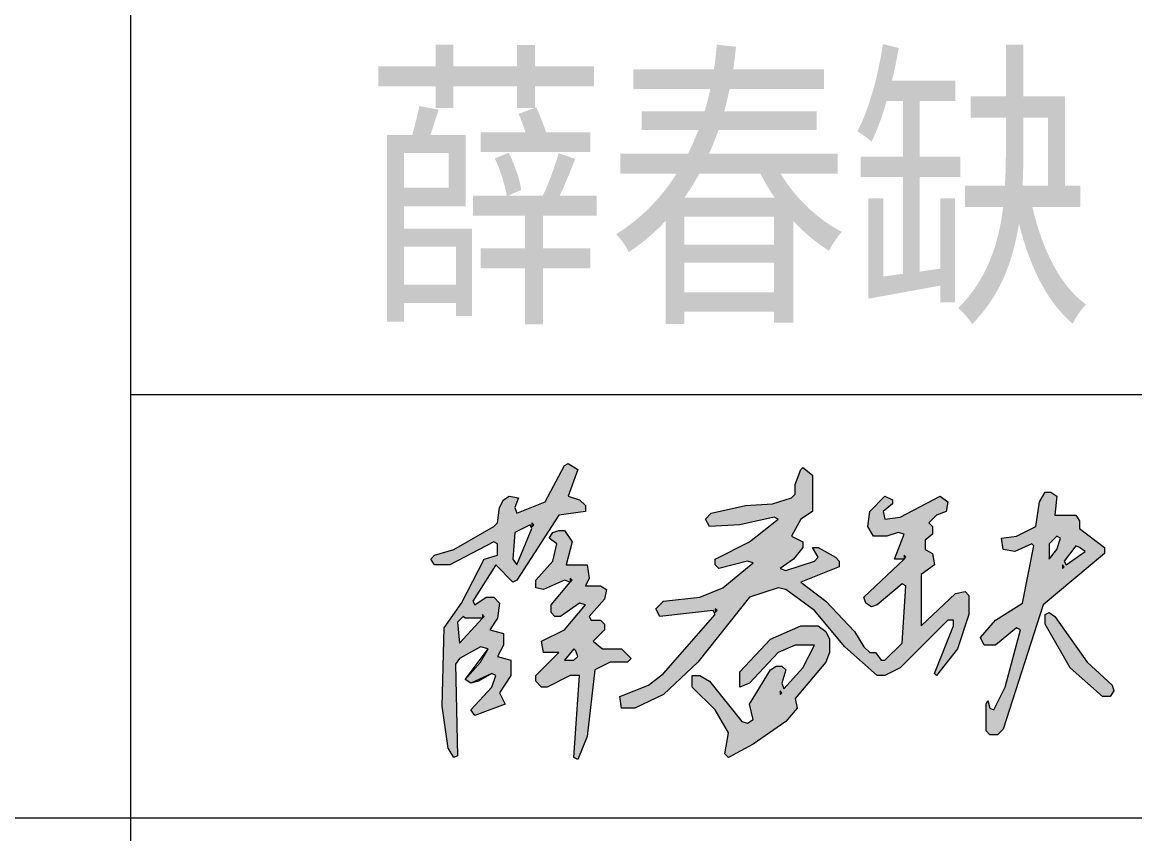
# Model space of a CAD drawing. Header units: inches. Extents: x -3272461 to -2504170, y 403793 to 1071042.
# Drawn here: x -2945614 to -2942991, y 576043 to 577955 of the extents above; entities that cross this region are included whole.
import ezdxf
from ezdxf.enums import TextEntityAlignment as Align

# ---------------------------------------------------------------- set-up
doc = ezdxf.new("R2010")
doc.units = ezdxf.units.IN
doc.header["$LTSCALE"] = 1000
doc.header["$MEASUREMENT"] = 0
doc.layers.get('0').update_dxf_attribs({"lineweight": 18})
doc.layers.add('PUB_TITLE', color=153, linetype='Continuous', lineweight=18)
doc.styles.add('-黑体', font='', dxfattribs={"width": 0.7})
doc.styles.get('-黑体').set_extended_font_data('微软雅黑')

msp = doc.modelspace()

# ---------------------------------------------------------------- hatches: boundary and pattern name
h = msp.add_hatch(color=256)
h.paths.add_polyline_path([(-2944412.3, 576762.1), (-2944416.8, 576771.1), (-2944452.8, 576753.1), (-2944457.3, 576690.1), (-2944448.3, 576676.6)], flags=0)
h.paths.add_polyline_path([(-2944335.8, 576910.6), (-2944326.8, 576915.1), (-2944304.3, 576901.6), (-2944326.8, 576838.6), (-2944299.8, 576829.6), (-2944286.3, 576816.1), (-2944286.3, 576802.6), (-2944349.3, 576793.6), (-2944448.3, 576640.6), (-2944457.3, 576636.1), (-2944497.8, 576676.6), (-2944551.8, 576591.1), (-2944547.3, 576582.1), (-2944520.3, 576600.1), (-2944502.3, 576600.1), (-2944488.8, 576586.6), (-2944493.3, 576550.6), (-2944511.3, 576523.6), (-2944479.8, 576514.6), (-2944479.8, 576487.6), (-2944493.3, 576460.6), (-2944461.8, 576451.6), (-2944461.8, 576415.6), (-2944488.8, 576375.1), (-2944475.3, 576348.1), (-2944547.3, 576321.1), (-2944556.3, 576334.6), (-2944506.8, 576388.6), (-2944497.8, 576415.6), (-2944506.8, 576420.1), (-2944538.3, 576402.1), (-2944556.3, 576397.6), (-2944569.8, 576406.6), (-2944533.8, 576447.1), (-2944515.8, 576478.6), (-2944533.8, 576483.1), (-2944583.3, 576456.1), (-2944592.3, 576442.6), (-2944587.8, 576226.6), (-2944596.8, 576222.1), (-2944610.3, 576244.6), (-2944623.8, 576343.6), (-2944619.3, 576528.1), (-2944578.8, 576586.6), (-2944524.8, 576690.1), (-2944493.3, 576699.1), (-2944493.3, 576726.1), (-2944502.3, 576730.6), (-2944605.8, 576676.6), (-2944641.8, 576676.6), (-2944650.8, 576690.1), (-2944641.8, 576699.1), (-2944596.8, 576712.6), (-2944502.3, 576766.6), (-2944493.3, 576775.6), (-2944488.8, 576811.6), (-2944479.8, 576829.6), (-2944466.3, 576838.6), (-2944443.8, 576834.1), (-2944452.8, 576811.6), (-2944448.3, 576798.1), (-2944380.8, 576825.1)], flags=0)
h.paths.add_polyline_path([(-2944569.8, 576550.6), (-2944574.3, 576555.1), (-2944587.8, 576541.6), (-2944583.3, 576492.1), (-2944529.3, 576550.6)], flags=0)
h.paths.add_polyline_path([(-2944349.3, 576757.6), (-2944335.8, 576757.6), (-2944317.8, 576730.6), (-2944331.3, 576676.6), (-2944281.8, 576676.6), (-2944277.3, 576645.1), (-2944286.3, 576627.1), (-2944250.3, 576627.1), (-2944236.8, 576618.1), (-2944241.3, 576595.6), (-2944277.3, 576555.1), (-2944272.8, 576546.1), (-2944250.3, 576546.1), (-2944241.3, 576537.1), (-2944241.3, 576523.6), (-2944268.3, 576496.6), (-2944245.8, 576478.6), (-2944200.8, 576478.6), (-2944178.3, 576456.1), (-2944187.3, 576447.1), (-2944227.8, 576447.1), (-2944263.8, 576429.1), (-2944281.8, 576271.6), (-2944304.3, 576217.6), (-2944313.3, 576222.1), (-2944299.8, 576415.6), (-2944322.3, 576415.6), (-2944376.3, 576388.6), (-2944389.8, 576388.6), (-2944403.3, 576402.1), (-2944403.3, 576415.6), (-2944349.3, 576469.6), (-2944385.3, 576469.6), (-2944389.8, 576496.6), (-2944335.8, 576523.6), (-2944286.3, 576582.1), (-2944299.8, 576586.6), (-2944344.8, 576555.1), (-2944358.3, 576555.1), (-2944367.3, 576564.1), (-2944367.3, 576582.1), (-2944322.3, 576636.1), (-2944335.8, 576640.6), (-2944385.3, 576618.1), (-2944403.3, 576622.6), (-2944403.3, 576640.6), (-2944362.8, 576685.6), (-2944353.8, 576726.1), (-2944371.8, 576739.6), (-2944362.8, 576753.1)], flags=0)
h.paths.add_polyline_path([(-2944308.8, 576474.1), (-2944313.3, 576478.6), (-2944335.8, 576451.6), (-2944313.3, 576451.6), (-2944304.3, 576460.6)], flags=0)
h.paths.add_polyline_path([(-2943777.8, 576901.6), (-2943773.3, 576906.1), (-2943750.8, 576888.1), (-2943750.8, 576802.6), (-2943777.8, 576784.6), (-2943800.3, 576744.1), (-2943773.3, 576730.6), (-2943773.3, 576717.1), (-2943795.8, 576690.1), (-2943827.3, 576667.6), (-2943813.8, 576663.1), (-2943746.3, 576685.6), (-2943737.3, 576694.6), (-2943750.8, 576717.1), (-2943737.3, 576717.1), (-2943696.8, 576694.6), (-2943687.8, 576685.6), (-2943687.8, 576672.1), (-2943777.8, 576636.1), (-2943719.3, 576591.1), (-2943651.8, 576519.1), (-2943629.3, 576483.1), (-2943615.8, 576469.6), (-2943602.3, 576469.6), (-2943588.8, 576451.6), (-2943579.8, 576451.6), (-2943539.3, 576492.1), (-2943530.3, 576627.1), (-2943539.3, 576631.6), (-2943597.8, 576582.1), (-2943611.3, 576577.6), (-2943624.8, 576586.6), (-2943629.3, 576600.1), (-2943534.8, 576690.1), (-2943557.3, 576690.1), (-2943534.8, 576748.6), (-2943548.3, 576753.1), (-2943575.3, 576744.1), (-2943606.8, 576744.1), (-2943620.3, 576766.6), (-2943615.8, 576802.6), (-2943579.8, 576838.6), (-2943561.8, 576829.6), (-2943561.8, 576820.6), (-2943584.3, 576802.6), (-2943579.8, 576784.6), (-2943543.8, 576789.1), (-2943449.3, 576838.6), (-2943431.3, 576825.1), (-2943435.8, 576802.6), (-2943458.3, 576793.6), (-2943476.3, 576775.6), (-2943467.3, 576766.6), (-2943467.3, 576748.6), (-2943485.3, 576735.1), (-2943485.3, 576712.6), (-2943467.3, 576703.6), (-2943462.8, 576676.6), (-2943494.3, 576654.1), (-2943494.3, 576532.6), (-2943413.3, 576609.1), (-2943390.8, 576613.6), (-2943381.8, 576604.6), (-2943381.8, 576559.6), (-2943408.8, 576478.6), (-2943458.3, 576415.6), (-2943462.8, 576420.1), (-2943417.8, 576532.6), (-2943417.8, 576546.1), (-2943431.3, 576546.1), (-2943543.8, 576433.6), (-2943579.8, 576415.6), (-2943597.8, 576415.6), (-2943674.3, 576483.1), (-2943746.3, 576568.6), (-2943813.8, 576618.1), (-2943831.8, 576622.6), (-2943899.3, 576600.1), (-2944020.8, 576447.1), (-2944101.8, 576370.6), (-2944169.3, 576339.1), (-2944200.8, 576339.1), (-2944205.3, 576366.1), (-2944137.8, 576393.1), (-2944101.8, 576420.1), (-2943980.3, 576559.6), (-2943984.8, 576568.6), (-2944110.8, 576555.1), (-2944119.8, 576573.1), (-2944101.8, 576591.1), (-2944016.3, 576600.1), (-2943962.3, 576622.6), (-2943890.3, 576681.1), (-2943903.8, 576685.6), (-2943971.3, 576667.6), (-2943980.3, 576676.6), (-2943980.3, 576690.1), (-2943899.3, 576730.6), (-2943831.8, 576784.6), (-2943840.8, 576789.1), (-2943921.8, 576771.1), (-2943993.8, 576766.6), (-2944002.8, 576784.6), (-2943989.3, 576798.1), (-2943908.3, 576816.1), (-2943845.3, 576820.6), (-2943800.3, 576834.1), (-2943791.3, 576843.1), (-2943791.3, 576865.6)], flags=0)
h.paths.add_polyline_path([(-2943777.8, 576532.6), (-2943737.3, 576532.6), (-2943719.3, 576519.1), (-2943710.3, 576501.1), (-2943710.3, 576469.6), (-2943719.3, 576447.1), (-2943791.3, 576361.6), (-2943786.8, 576339.1), (-2943813.8, 576307.6), (-2943890.3, 576253.6), (-2943948.8, 576222.1), (-2943957.8, 576231.1), (-2943948.8, 576280.6), (-2943980.3, 576334.6), (-2944034.3, 576388.6), (-2944034.3, 576415.6), (-2944016.3, 576415.6), (-2943993.8, 576402.1), (-2943917.3, 576307.6), (-2943903.8, 576303.1), (-2943890.3, 576312.1), (-2943899.3, 576348.1), (-2943849.8, 576429.1), (-2943836.3, 576438.1), (-2943822.8, 576438.1), (-2943813.8, 576429.1), (-2943822.8, 576397.6), (-2943818.3, 576384.1), (-2943773.3, 576433.6), (-2943746.3, 576487.6), (-2943791.3, 576487.6), (-2943831.8, 576469.6), (-2943899.3, 576397.6), (-2943921.8, 576388.6), (-2943921.8, 576424.6), (-2943849.8, 576501.1)], flags=0)
h.paths.add_polyline_path([(-2943201.8, 576847.6), (-2943188.3, 576847.6), (-2943174.8, 576838.6), (-2943179.3, 576793.6), (-2943129.8, 576793.6), (-2943120.8, 576780.1), (-2943120.8, 576762.1), (-2943062.3, 576717.1), (-2943062.3, 576703.6), (-2943206.3, 576582.1), (-2943300.8, 576289.6), (-2943314.3, 576276.1), (-2943332.3, 576276.1), (-2943341.3, 576285.1), (-2943341.3, 576348.1), (-2943336.8, 576357.1), (-2943332.3, 576339.1), (-2943323.3, 576334.6), (-2943296.3, 576388.6), (-2943260.3, 576523.6), (-2943269.3, 576528.1), (-2943318.8, 576487.6), (-2943345.8, 576487.6), (-2943354.8, 576505.6), (-2943318.8, 576546.1), (-2943255.8, 576586.6), (-2943228.8, 576721.6), (-2943233.3, 576726.1), (-2943273.8, 576708.1), (-2943300.8, 576712.6), (-2943305.3, 576739.6), (-2943269.3, 576744.1), (-2943224.3, 576766.6), (-2943215.3, 576825.1)], flags=0)
h.paths.add_polyline_path([(-2943201.8, 576559.6), (-2943192.8, 576564.1), (-2943179.3, 576555.1), (-2943102.8, 576447.1), (-2943044.3, 576393.1), (-2943039.8, 576379.6), (-2943048.8, 576366.1), (-2943066.8, 576366.1), (-2943143.3, 576433.6), (-2943201.8, 576537.1)], flags=0)
h.paths.add_polyline_path([(-2943120.8, 576717.1), (-2943129.8, 576721.6), (-2943156.8, 576685.6), (-2943152.3, 576676.6), (-2943107.3, 576708.1)], flags=0)
h.paths.add_polyline_path([(-2943165.8, 576739.6), (-2943174.8, 576744.1), (-2943192.8, 576726.1), (-2943192.8, 576690.1), (-2943174.8, 576712.6)], flags=0)

# ---------------------------------------------------------------- linework, layer by layer
at = {"linetype": 'Continuous'}
for points in [[(-2944335.8, 576910.6), (-2944326.8, 576915.1), (-2944304.3, 576901.6), (-2944326.8, 576838.6), (-2944299.8, 576829.6), (-2944286.3, 576816.1), (-2944286.3, 576802.6), (-2944349.3, 576793.6), (-2944448.3, 576640.6), (-2944457.3, 576636.1), (-2944497.8, 576676.6), (-2944551.8, 576591.1), (-2944547.3, 576582.1), (-2944520.3, 576600.1), (-2944502.3, 576600.1), (-2944488.8, 576586.6), (-2944493.3, 576550.6), (-2944511.3, 576523.6), (-2944479.8, 576514.6), (-2944479.8, 576487.6), (-2944493.3, 576460.6), (-2944461.8, 576451.6), (-2944461.8, 576415.6), (-2944488.8, 576375.1), (-2944475.3, 576348.1), (-2944547.3, 576321.1), (-2944556.3, 576334.6), (-2944506.8, 576388.6), (-2944497.8, 576415.6), (-2944506.8, 576420.1), (-2944556.3, 576397.6), (-2944569.8, 576406.6), (-2944515.8, 576478.6), (-2944533.8, 576483.1), (-2944583.3, 576456.1), (-2944592.3, 576442.6), (-2944587.8, 576226.6), (-2944596.8, 576222.1), (-2944610.3, 576244.6), (-2944623.8, 576343.6), (-2944619.3, 576528.1), (-2944578.8, 576586.6), (-2944524.8, 576690.1), (-2944493.3, 576699.1), (-2944493.3, 576726.1), (-2944502.3, 576730.6), (-2944605.8, 576676.6), (-2944641.8, 576676.6), (-2944650.8, 576690.1), (-2944641.8, 576699.1), (-2944596.8, 576712.6), (-2944502.3, 576766.6), (-2944493.3, 576775.6), (-2944488.8, 576811.6), (-2944479.8, 576829.6), (-2944466.3, 576838.6), (-2944443.8, 576834.1), (-2944452.8, 576811.6), (-2944448.3, 576798.1), (-2944380.8, 576825.1), (-2944335.8, 576910.6)], [(-2944335.8, 576910.6), (-2944326.8, 576915.1), (-2944304.3, 576901.6), (-2944326.8, 576838.6), (-2944299.8, 576829.6), (-2944286.3, 576816.1), (-2944286.3, 576802.6), (-2944349.3, 576793.6), (-2944448.3, 576640.6), (-2944457.3, 576636.1), (-2944497.8, 576676.6), (-2944551.8, 576591.1), (-2944547.3, 576582.1), (-2944520.3, 576600.1), (-2944502.3, 576600.1), (-2944488.8, 576586.6), (-2944493.3, 576550.6), (-2944511.3, 576523.6), (-2944479.8, 576514.6), (-2944479.8, 576487.6), (-2944493.3, 576460.6), (-2944461.8, 576451.6), (-2944461.8, 576415.6), (-2944488.8, 576375.1), (-2944475.3, 576348.1), (-2944547.3, 576321.1), (-2944556.3, 576334.6), (-2944506.8, 576388.6), (-2944497.8, 576415.6), (-2944506.8, 576420.1), (-2944538.3, 576402.1), (-2944556.3, 576397.6), (-2944569.8, 576406.6), (-2944533.8, 576447.1), (-2944515.8, 576478.6), (-2944533.8, 576483.1), (-2944583.3, 576456.1), (-2944592.3, 576442.6), (-2944587.8, 576226.6), (-2944596.8, 576222.1), (-2944610.3, 576244.6), (-2944623.8, 576343.6), (-2944619.3, 576528.1), (-2944578.8, 576586.6), (-2944524.8, 576690.1), (-2944493.3, 576699.1), (-2944493.3, 576726.1), (-2944502.3, 576730.6), (-2944605.8, 576676.6), (-2944641.8, 576676.6), (-2944650.8, 576690.1), (-2944641.8, 576699.1), (-2944596.8, 576712.6), (-2944502.3, 576766.6), (-2944493.3, 576775.6), (-2944488.8, 576811.6), (-2944479.8, 576829.6), (-2944466.3, 576838.6), (-2944443.8, 576834.1), (-2944452.8, 576811.6), (-2944448.3, 576798.1), (-2944380.8, 576825.1), (-2944335.8, 576910.6)], [(-2943777.8, 576901.6), (-2943773.3, 576906.1), (-2943750.8, 576888.1), (-2943750.8, 576802.6), (-2943777.8, 576784.6), (-2943800.3, 576744.1), (-2943773.3, 576730.6), (-2943773.3, 576717.1), (-2943795.8, 576690.1), (-2943827.3, 576667.6), (-2943813.8, 576663.1), (-2943746.3, 576685.6), (-2943737.3, 576694.6), (-2943750.8, 576717.1), (-2943737.3, 576717.1), (-2943696.8, 576694.6), (-2943687.8, 576685.6), (-2943687.8, 576672.1), (-2943777.8, 576636.1), (-2943719.3, 576591.1), (-2943651.8, 576519.1), (-2943629.3, 576483.1), (-2943615.8, 576469.6), (-2943602.3, 576469.6), (-2943588.8, 576451.6), (-2943579.8, 576451.6), (-2943539.3, 576492.1), (-2943530.3, 576627.1), (-2943539.3, 576631.6), (-2943597.8, 576582.1), (-2943611.3, 576577.6), (-2943624.8, 576586.6), (-2943629.3, 576600.1), (-2943534.8, 576690.1), (-2943557.3, 576690.1), (-2943534.8, 576748.6), (-2943548.3, 576753.1), (-2943575.3, 576744.1), (-2943606.8, 576744.1), (-2943620.3, 576766.6), (-2943615.8, 576802.6), (-2943579.8, 576838.6), (-2943561.8, 576829.6), (-2943561.8, 576820.6), (-2943584.3, 576802.6), (-2943579.8, 576784.6), (-2943543.8, 576789.1), (-2943449.3, 576838.6), (-2943431.3, 576825.1), (-2943435.8, 576802.6), (-2943458.3, 576793.6), (-2943476.3, 576775.6), (-2943467.3, 576766.6), (-2943467.3, 576748.6), (-2943485.3, 576735.1), (-2943485.3, 576712.6), (-2943467.3, 576703.6), (-2943462.8, 576676.6), (-2943494.3, 576654.1), (-2943494.3, 576532.6), (-2943413.3, 576609.1), (-2943390.8, 576613.6), (-2943381.8, 576604.6), (-2943381.8, 576559.6), (-2943408.8, 576478.6), (-2943458.3, 576415.6), (-2943462.8, 576420.1), (-2943417.8, 576532.6), (-2943417.8, 576546.1), (-2943431.3, 576546.1), (-2943543.8, 576433.6), (-2943579.8, 576415.6), (-2943597.8, 576415.6), (-2943674.3, 576483.1), (-2943746.3, 576568.6), (-2943813.8, 576618.1), (-2943831.8, 576622.6), (-2943899.3, 576600.1), (-2944020.8, 576447.1), (-2944101.8, 576370.6), (-2944169.3, 576339.1), (-2944200.8, 576339.1), (-2944205.3, 576366.1), (-2944137.8, 576393.1), (-2944101.8, 576420.1), (-2943980.3, 576559.6), (-2943984.8, 576568.6), (-2944110.8, 576555.1), (-2944119.8, 576573.1), (-2944101.8, 576591.1), (-2944016.3, 576600.1), (-2943962.3, 576622.6), (-2943890.3, 576681.1), (-2943903.8, 576685.6), (-2943971.3, 576667.6), (-2943980.3, 576676.6), (-2943980.3, 576690.1), (-2943899.3, 576730.6), (-2943831.8, 576784.6), (-2943840.8, 576789.1), (-2943921.8, 576771.1), (-2943993.8, 576766.6), (-2944002.8, 576784.6), (-2943989.3, 576798.1), (-2943908.3, 576816.1), (-2943845.3, 576820.6), (-2943800.3, 576834.1), (-2943791.3, 576843.1), (-2943791.3, 576865.6), (-2943777.8, 576901.6)], [(-2943777.8, 576901.6), (-2943773.3, 576906.1), (-2943750.8, 576888.1), (-2943750.8, 576802.6), (-2943777.8, 576784.6), (-2943800.3, 576744.1), (-2943773.3, 576730.6), (-2943773.3, 576717.1), (-2943795.8, 576690.1), (-2943827.3, 576667.6), (-2943813.8, 576663.1), (-2943746.3, 576685.6), (-2943737.3, 576694.6), (-2943750.8, 576717.1), (-2943737.3, 576717.1), (-2943696.8, 576694.6), (-2943687.8, 576685.6), (-2943687.8, 576672.1), (-2943777.8, 576636.1), (-2943719.3, 576591.1), (-2943651.8, 576519.1), (-2943629.3, 576483.1), (-2943615.8, 576469.6), (-2943602.3, 576469.6), (-2943588.8, 576451.6), (-2943579.8, 576451.6), (-2943539.3, 576492.1), (-2943530.3, 576627.1), (-2943539.3, 576631.6), (-2943597.8, 576582.1), (-2943611.3, 576577.6), (-2943624.8, 576586.6), (-2943629.3, 576600.1), (-2943534.8, 576690.1), (-2943557.3, 576690.1), (-2943534.8, 576748.6), (-2943548.3, 576753.1), (-2943575.3, 576744.1), (-2943606.8, 576744.1), (-2943620.3, 576766.6), (-2943615.8, 576802.6), (-2943579.8, 576838.6), (-2943561.8, 576829.6), (-2943561.8, 576820.6), (-2943584.3, 576802.6), (-2943579.8, 576784.6), (-2943543.8, 576789.1), (-2943449.3, 576838.6), (-2943431.3, 576825.1), (-2943435.8, 576802.6), (-2943458.3, 576793.6), (-2943476.3, 576775.6), (-2943467.3, 576766.6), (-2943467.3, 576748.6), (-2943485.3, 576735.1), (-2943485.3, 576712.6), (-2943467.3, 576703.6), (-2943462.8, 576676.6), (-2943494.3, 576654.1), (-2943494.3, 576532.6), (-2943413.3, 576609.1), (-2943390.8, 576613.6), (-2943381.8, 576604.6), (-2943381.8, 576559.6), (-2943408.8, 576478.6), (-2943458.3, 576415.6), (-2943462.8, 576420.1), (-2943417.8, 576532.6), (-2943417.8, 576546.1), (-2943431.3, 576546.1), (-2943543.8, 576433.6), (-2943579.8, 576415.6), (-2943597.8, 576415.6), (-2943674.3, 576483.1), (-2943746.3, 576568.6), (-2943813.8, 576618.1), (-2943831.8, 576622.6), (-2943899.3, 576600.1), (-2944020.8, 576447.1), (-2944101.8, 576370.6), (-2944169.3, 576339.1), (-2944200.8, 576339.1), (-2944205.3, 576366.1), (-2944137.8, 576393.1), (-2944101.8, 576420.1), (-2943980.3, 576559.6), (-2943984.8, 576568.6), (-2944110.8, 576555.1), (-2944119.8, 576573.1), (-2944101.8, 576591.1), (-2944016.3, 576600.1), (-2943962.3, 576622.6), (-2943890.3, 576681.1), (-2943903.8, 576685.6), (-2943971.3, 576667.6), (-2943980.3, 576676.6), (-2943980.3, 576690.1), (-2943899.3, 576730.6), (-2943831.8, 576784.6), (-2943840.8, 576789.1), (-2943921.8, 576771.1), (-2943993.8, 576766.6), (-2944002.8, 576784.6), (-2943989.3, 576798.1), (-2943908.3, 576816.1), (-2943845.3, 576820.6), (-2943800.3, 576834.1), (-2943791.3, 576843.1), (-2943791.3, 576865.6), (-2943777.8, 576901.6)], [(-2943201.8, 576847.6), (-2943188.3, 576847.6), (-2943174.8, 576838.6), (-2943179.3, 576793.6), (-2943129.8, 576793.6), (-2943120.8, 576780.1), (-2943120.8, 576762.1), (-2943062.3, 576717.1), (-2943062.3, 576703.6), (-2943206.3, 576582.1), (-2943300.8, 576289.6), (-2943314.3, 576276.1), (-2943332.3, 576276.1), (-2943341.3, 576285.1), (-2943341.3, 576348.1), (-2943336.8, 576357.1), (-2943332.3, 576339.1), (-2943323.3, 576334.6), (-2943296.3, 576388.6), (-2943260.3, 576523.6), (-2943269.3, 576528.1), (-2943318.8, 576487.6), (-2943345.8, 576487.6), (-2943354.8, 576505.6), (-2943318.8, 576546.1), (-2943255.8, 576586.6), (-2943228.8, 576721.6), (-2943233.3, 576726.1), (-2943273.8, 576708.1), (-2943300.8, 576712.6), (-2943305.3, 576739.6), (-2943269.3, 576744.1), (-2943224.3, 576766.6), (-2943215.3, 576825.1), (-2943201.8, 576847.6)], [(-2943201.8, 576847.6), (-2943188.3, 576847.6), (-2943174.8, 576838.6), (-2943179.3, 576793.6), (-2943129.8, 576793.6), (-2943120.8, 576780.1), (-2943120.8, 576762.1), (-2943062.3, 576717.1), (-2943062.3, 576703.6), (-2943206.3, 576582.1), (-2943300.8, 576289.6), (-2943314.3, 576276.1), (-2943332.3, 576276.1), (-2943341.3, 576285.1), (-2943341.3, 576348.1), (-2943336.8, 576357.1), (-2943332.3, 576339.1), (-2943323.3, 576334.6), (-2943296.3, 576388.6), (-2943260.3, 576523.6), (-2943269.3, 576528.1), (-2943318.8, 576487.6), (-2943345.8, 576487.6), (-2943354.8, 576505.6), (-2943318.8, 576546.1), (-2943255.8, 576586.6), (-2943228.8, 576721.6), (-2943233.3, 576726.1), (-2943273.8, 576708.1), (-2943300.8, 576712.6), (-2943305.3, 576739.6), (-2943269.3, 576744.1), (-2943224.3, 576766.6), (-2943215.3, 576825.1), (-2943201.8, 576847.6)], [(-2944407.8, 576771.1), (-2944412.3, 576775.6), (-2944412.3, 576766.6), (-2944407.8, 576771.1)], [(-2944407.8, 576771.1), (-2944412.3, 576775.6), (-2944412.3, 576766.6), (-2944407.8, 576771.1)], [(-2944412.3, 576762.1), (-2944416.8, 576771.1), (-2944452.8, 576753.1), (-2944457.3, 576690.1), (-2944448.3, 576676.6), (-2944412.3, 576762.1)], [(-2944412.3, 576762.1), (-2944416.8, 576771.1), (-2944452.8, 576753.1), (-2944457.3, 576690.1), (-2944448.3, 576676.6), (-2944412.3, 576762.1)], [(-2944349.3, 576757.6), (-2944335.8, 576757.6), (-2944317.8, 576730.6), (-2944331.3, 576676.6), (-2944281.8, 576676.6), (-2944277.3, 576645.1), (-2944286.3, 576627.1), (-2944250.3, 576627.1), (-2944236.8, 576618.1), (-2944241.3, 576595.6), (-2944277.3, 576555.1), (-2944272.8, 576546.1), (-2944250.3, 576546.1), (-2944241.3, 576537.1), (-2944241.3, 576523.6), (-2944268.3, 576496.6), (-2944245.8, 576478.6), (-2944200.8, 576478.6), (-2944178.3, 576456.1), (-2944187.3, 576447.1), (-2944227.8, 576447.1), (-2944263.8, 576429.1), (-2944281.8, 576271.6), (-2944304.3, 576217.6), (-2944313.3, 576222.1), (-2944299.8, 576415.6), (-2944322.3, 576415.6), (-2944376.3, 576388.6), (-2944389.8, 576388.6), (-2944403.3, 576402.1), (-2944403.3, 576415.6), (-2944349.3, 576469.6), (-2944385.3, 576469.6), (-2944389.8, 576496.6), (-2944335.8, 576523.6), (-2944286.3, 576582.1), (-2944299.8, 576586.6), (-2944344.8, 576555.1), (-2944358.3, 576555.1), (-2944367.3, 576564.1), (-2944367.3, 576582.1), (-2944322.3, 576636.1), (-2944335.8, 576640.6), (-2944385.3, 576618.1), (-2944403.3, 576622.6), (-2944403.3, 576640.6), (-2944362.8, 576685.6), (-2944353.8, 576726.1), (-2944371.8, 576739.6), (-2944362.8, 576753.1), (-2944349.3, 576757.6)], [(-2944349.3, 576757.6), (-2944335.8, 576757.6), (-2944317.8, 576730.6), (-2944331.3, 576676.6), (-2944281.8, 576676.6), (-2944277.3, 576645.1), (-2944286.3, 576627.1), (-2944250.3, 576627.1), (-2944236.8, 576618.1), (-2944241.3, 576595.6), (-2944277.3, 576555.1), (-2944272.8, 576546.1), (-2944250.3, 576546.1), (-2944241.3, 576537.1), (-2944241.3, 576523.6), (-2944268.3, 576496.6), (-2944245.8, 576478.6), (-2944200.8, 576478.6), (-2944178.3, 576456.1), (-2944187.3, 576447.1), (-2944227.8, 576447.1), (-2944263.8, 576429.1), (-2944281.8, 576271.6), (-2944304.3, 576217.6), (-2944313.3, 576222.1), (-2944299.8, 576415.6), (-2944322.3, 576415.6), (-2944376.3, 576388.6), (-2944389.8, 576388.6), (-2944403.3, 576402.1), (-2944403.3, 576415.6), (-2944349.3, 576469.6), (-2944385.3, 576469.6), (-2944389.8, 576496.6), (-2944335.8, 576523.6), (-2944286.3, 576582.1), (-2944299.8, 576586.6), (-2944344.8, 576555.1), (-2944358.3, 576555.1), (-2944367.3, 576564.1), (-2944367.3, 576582.1), (-2944322.3, 576636.1), (-2944335.8, 576640.6), (-2944385.3, 576618.1), (-2944403.3, 576622.6), (-2944403.3, 576640.6), (-2944362.8, 576685.6), (-2944353.8, 576726.1), (-2944371.8, 576739.6), (-2944362.8, 576753.1), (-2944349.3, 576757.6)], [(-2943165.8, 576739.6), (-2943174.8, 576744.1), (-2943192.8, 576726.1), (-2943192.8, 576690.1), (-2943174.8, 576712.6), (-2943165.8, 576739.6)], [(-2943165.8, 576739.6), (-2943174.8, 576744.1), (-2943192.8, 576726.1), (-2943192.8, 576690.1), (-2943174.8, 576712.6), (-2943165.8, 576739.6)], [(-2943120.8, 576717.1), (-2943129.8, 576721.6), (-2943156.8, 576685.6), (-2943152.3, 576676.6), (-2943107.3, 576708.1), (-2943120.8, 576717.1)], [(-2943120.8, 576717.1), (-2943129.8, 576721.6), (-2943156.8, 576685.6), (-2943152.3, 576676.6), (-2943107.3, 576708.1), (-2943120.8, 576717.1)], [(-2943530.3, 576694.6), (-2943534.8, 576699.1), (-2943534.8, 576690.1), (-2943530.3, 576694.6)], [(-2943530.3, 576694.6), (-2943534.8, 576699.1), (-2943534.8, 576690.1), (-2943530.3, 576694.6)], [(-2943156.8, 576672.1), (-2943161.3, 576676.6), (-2943161.3, 576667.6), (-2943156.8, 576672.1)], [(-2943156.8, 576672.1), (-2943161.3, 576676.6), (-2943161.3, 576667.6), (-2943156.8, 576672.1)], [(-2944317.8, 576640.6), (-2944322.3, 576645.1), (-2944322.3, 576636.1), (-2944317.8, 576640.6)], [(-2944317.8, 576640.6), (-2944322.3, 576645.1), (-2944322.3, 576636.1), (-2944317.8, 576640.6)], [(-2943975.8, 576568.6), (-2943980.3, 576573.1), (-2943980.3, 576564.1), (-2943975.8, 576568.6)], [(-2943975.8, 576568.6), (-2943980.3, 576573.1), (-2943980.3, 576564.1), (-2943975.8, 576568.6)], [(-2943201.8, 576559.6), (-2943192.8, 576564.1), (-2943179.3, 576555.1), (-2943102.8, 576447.1), (-2943044.3, 576393.1), (-2943039.8, 576379.6), (-2943048.8, 576366.1), (-2943066.8, 576366.1), (-2943143.3, 576433.6), (-2943201.8, 576537.1), (-2943201.8, 576559.6)], [(-2943201.8, 576559.6), (-2943192.8, 576564.1), (-2943179.3, 576555.1), (-2943102.8, 576447.1), (-2943044.3, 576393.1), (-2943039.8, 576379.6), (-2943048.8, 576366.1), (-2943066.8, 576366.1), (-2943143.3, 576433.6), (-2943201.8, 576537.1), (-2943201.8, 576559.6)], [(-2944569.8, 576550.6), (-2944574.3, 576555.1), (-2944587.8, 576541.6), (-2944583.3, 576492.1), (-2944529.3, 576550.6), (-2944569.8, 576550.6)], [(-2944569.8, 576550.6), (-2944574.3, 576555.1), (-2944587.8, 576541.6), (-2944583.3, 576492.1), (-2944529.3, 576550.6), (-2944569.8, 576550.6)], [(-2944524.8, 576555.1), (-2944529.3, 576559.6), (-2944529.3, 576550.6), (-2944524.8, 576555.1)], [(-2944524.8, 576555.1), (-2944529.3, 576559.6), (-2944529.3, 576550.6), (-2944524.8, 576555.1)], [(-2943777.8, 576532.6), (-2943737.3, 576532.6), (-2943719.3, 576519.1), (-2943710.3, 576501.1), (-2943710.3, 576469.6), (-2943719.3, 576447.1), (-2943791.3, 576361.6), (-2943786.8, 576339.1), (-2943813.8, 576307.6), (-2943890.3, 576253.6), (-2943948.8, 576222.1), (-2943957.8, 576231.1), (-2943948.8, 576280.6), (-2943980.3, 576334.6), (-2944034.3, 576388.6), (-2944034.3, 576415.6), (-2944016.3, 576415.6), (-2943993.8, 576402.1), (-2943917.3, 576307.6), (-2943903.8, 576303.1), (-2943890.3, 576312.1), (-2943899.3, 576348.1), (-2943849.8, 576429.1), (-2943836.3, 576438.1), (-2943822.8, 576438.1), (-2943813.8, 576429.1), (-2943822.8, 576397.6), (-2943818.3, 576384.1), (-2943773.3, 576433.6), (-2943746.3, 576487.6), (-2943791.3, 576487.6), (-2943831.8, 576469.6), (-2943899.3, 576397.6), (-2943921.8, 576388.6), (-2943921.8, 576424.6), (-2943849.8, 576501.1), (-2943777.8, 576532.6)], [(-2943777.8, 576532.6), (-2943737.3, 576532.6), (-2943719.3, 576519.1), (-2943710.3, 576501.1), (-2943710.3, 576469.6), (-2943719.3, 576447.1), (-2943791.3, 576361.6), (-2943786.8, 576339.1), (-2943813.8, 576307.6), (-2943890.3, 576253.6), (-2943948.8, 576222.1), (-2943957.8, 576231.1), (-2943948.8, 576280.6), (-2943980.3, 576334.6), (-2944034.3, 576388.6), (-2944034.3, 576415.6), (-2944016.3, 576415.6), (-2943993.8, 576402.1), (-2943917.3, 576307.6), (-2943903.8, 576303.1), (-2943890.3, 576312.1), (-2943899.3, 576348.1), (-2943849.8, 576429.1), (-2943836.3, 576438.1), (-2943822.8, 576438.1), (-2943813.8, 576429.1), (-2943822.8, 576397.6), (-2943818.3, 576384.1), (-2943773.3, 576433.6), (-2943746.3, 576487.6), (-2943791.3, 576487.6), (-2943831.8, 576469.6), (-2943899.3, 576397.6), (-2943921.8, 576388.6), (-2943921.8, 576424.6), (-2943849.8, 576501.1), (-2943777.8, 576532.6)], [(-2944308.8, 576474.1), (-2944313.3, 576478.6), (-2944335.8, 576451.6), (-2944313.3, 576451.6), (-2944304.3, 576460.6), (-2944308.8, 576474.1)], [(-2944308.8, 576474.1), (-2944313.3, 576478.6), (-2944335.8, 576451.6), (-2944313.3, 576451.6), (-2944304.3, 576460.6), (-2944308.8, 576474.1)], [(-2943822.8, 576375.1), (-2943827.3, 576379.6), (-2943827.3, 576370.6), (-2943822.8, 576375.1)], [(-2943822.8, 576375.1), (-2943827.3, 576379.6), (-2943827.3, 576370.6), (-2943822.8, 576375.1)]]:
    msp.add_lwpolyline(points, dxfattribs=at)
at = {"layer": 'PUB_TITLE'}
for p, q in [((-2945359.3, 585806.8), (-2945359.3, 566630.6)), ((-2945359.3, 577077.9), (-2942202.2, 577077.9)), ((-2948516.4, 576080.6), (-2942202.2, 576080.6))]:
    msp.add_line(p, q, dxfattribs=at)

# ---------------------------------------------------------------- texts
at = {"style": '-黑体', "width": 0.8}
msp.add_text('薛春缺', height=525, dxfattribs=at).set_placement((-2944807.6, 577563.5), align=Align.MIDDLE_LEFT)

doc.saveas('drawing.dxf')
